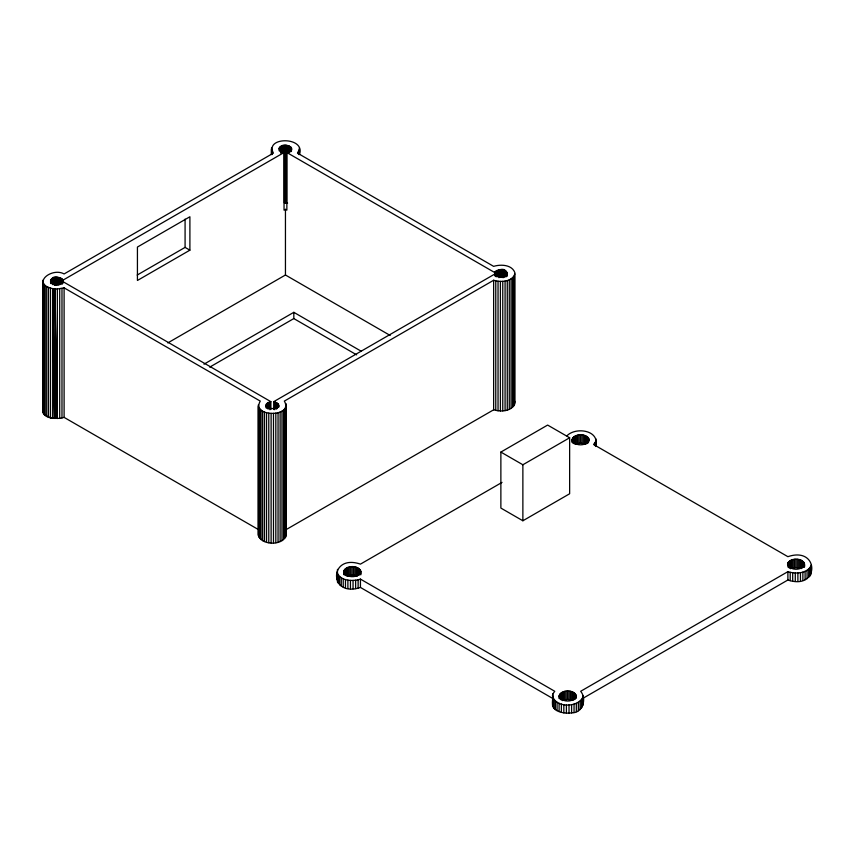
<?xml version="1.0" encoding="UTF-8"?>
<svg xmlns="http://www.w3.org/2000/svg" width="854" height="854" viewBox="0 0 854 854"><rect width="100%" height="100%" fill="white"/><g stroke="black" fill="none" stroke-linecap="round" stroke-linejoin="round"><path stroke-width="1.28" d="M42.881 409.76C42.689 415.546 49.596 417.926 54.357 418.396L52.67 288.641C30.712 283.827 51.742 266.95 64.103 273.953L273.408 153.112C264.238 136.587 305.945 136.277 299.476 154.499M137.184 275.052L185.083 247.393L185.083 219.115M360.783 571.305C359.417 578.425 345.496 578.457 343.778 571.507C346.137 563.789 363.206 565.273 360.783 574.881M804.532 563.853C803.166 570.984 789.245 571.006 787.527 564.067C789.79 556.488 806.603 557.715 804.5 567.067M337.031 572.372C340.33 581.243 352.702 581.617 360.441 579.108L554.748 691.281L552.762 694.056C553.2 699.639 550.189 707.774 557.075 710.688C561.494 713.026 566.682 713.549 571.593 712.887C582.823 713.165 587.008 698.903 580.677 691.281L787.89 571.657C795.629 574.166 808.001 573.792 811.3 564.921M582.919 705.393L583.015 695.551M514.866 273.995C511.898 282.066 500.7 282.439 493.644 280.261L284.339 401.102C293.989 417.478 250.617 417.478 260.256 401.102L64.103 287.851L57.357 289.004L52.67 288.641L52.67 418.182M258.271 404.999L258.271 534.54C260.651 546.464 286.218 546.08 286.058 533.184L286.058 403.643M63.1 282.706L63.1 280.091C47.258 268.551 47.258 293.264 63.1 281.713L270.889 401.679L270.889 409.536M494.647 275.116L494.647 272.501C510.489 260.95 510.489 285.674 494.647 274.123L273.707 401.679L273.707 409.536M572.105 439.693C574.123 432.935 588.086 433.021 589.079 440.312C586.378 446.461 573.931 446.45 572.105 439.693L572.105 442.073M559.199 695.882C561.227 689.125 575.18 689.21 576.172 696.512C573.472 702.661 561.025 702.65 559.199 695.882L559.199 698.262M279.194 148.212L279.813 150.667L284.04 152.535L284.04 210.159L285.449 209.347L286.859 210.159L286.859 152.535C300.053 149.343 282.823 140.472 279.194 148.212L279.194 150.838M299.476 149.215L297.491 153.112L493.644 266.363C500.7 264.185 511.898 264.559 514.866 272.629L514.866 403.536C511.898 411.607 500.7 411.98 493.644 409.803L285.492 529.982M595.558 446.493C600.554 430.181 575.692 426.552 566.907 435.85M552.506 705.393L552.762 694.056M502.035 482.382L360.441 564.131C328.576 553.243 328.576 598.323 360.441 587.445L552.442 698.294M337.031 579.204L337.469 577.72M582.983 698.294L787.89 579.994C819.755 590.872 819.755 545.791 787.89 556.68L593.583 444.496L595.558 441.721M552.41 695.551C555.249 707.966 577.912 708.019 582.919 697.056M270.889 401.679C251.749 410.838 292.858 410.838 273.707 401.679M63.1 280.091L284.04 152.535M189.898 250.169L137.43 280.464L137.43 247.052L189.898 216.756L189.898 250.169L185.083 247.393M167.8 342.924L285.449 274.999L390.182 335.462M203.978 364.188L293.819 312.318L361.231 351.24M209.732 367.124L293.819 318.574L356.662 354.858M500.871 452.076L547.638 425.068L569.639 437.771L569.639 493.761L522.872 520.769L500.871 508.066L500.871 452.076L522.872 464.768L569.639 437.771M575.126 444.379L580.432 443.215L585.823 444.24L585.823 435.903M357.495 567.729L357.495 576.066L352.104 575.041L346.809 576.194L346.809 567.857M562.231 700.568L567.536 699.415L572.917 700.44L572.917 692.103M42.881 280.219L42.7 411.681A12.735 7.355 0 0 0 53.033 418.353L59.705 418.385L64.103 417.392L257.951 529.309M800.027 559.829L800.027 568.166L795.853 567.59L791.733 568.262L791.733 559.925M287.595 203.092L284.361 202.932L284.361 145.308M286.859 152.535L494.647 272.501M810.862 570.269L811.3 571.753M514.46 400.825L514.866 402.17M54.581 418.407L52.67 288.641L54.987 418.481L54.987 288.94L57.357 418.545L57.357 289.004M54.987 288.94L56.353 418.46M810.862 566.405L810.862 574.742M809.987 567.825L809.987 576.162M808.706 569.138L808.706 577.475M807.062 570.312L807.062 578.649M805.098 571.294L805.098 579.642M804.319 563.032L804.319 566.608M803.87 562.242L803.87 567.003M803.187 561.505L803.187 567.462M802.867 572.084L802.867 580.421M802.301 560.843L802.301 567.995M801.244 560.277L801.244 568.615M800.444 572.639L800.444 580.976M798.703 559.498L798.703 567.835M797.882 572.949L797.882 581.286M797.294 559.306L797.294 567.643M795.853 559.253L795.853 567.59M795.277 573.002L795.277 581.339M794.423 559.338L794.423 567.686M793.035 559.573L793.035 567.91M792.693 572.799L792.693 581.136M790.548 560.405L790.548 568.753M790.206 572.34L790.206 580.677M789.534 561.003L789.534 568.145M788.701 561.676L788.701 567.632M788.071 562.434L788.071 567.195M787.89 571.657L787.89 579.994M787.687 563.234L787.687 565.615M595.825 438.732L595.911 446.183M594.779 443.162L594.779 445.542M588.897 438.657L588.897 441.038M588.438 437.867L588.438 442.628M587.765 437.131L587.765 443.087M586.879 436.469L586.879 443.621M584.606 435.455L584.606 443.792M583.282 435.124L583.282 443.461M582.385 698.529L582.385 706.866M581.873 434.932L581.873 443.269M581.425 699.928L581.425 708.265M580.432 434.878L580.432 443.215M580.069 701.219L580.069 709.557M579.001 434.974L579.001 443.311M578.35 702.351L578.35 710.688M577.614 435.198L577.614 443.536M576.311 435.561L576.311 443.899M576.322 703.301L576.322 711.638M575.991 694.857L575.991 698.423M575.543 694.056L575.543 698.828M575.126 436.042L575.126 443.183M574.859 693.32L574.859 699.277M574.112 436.629L574.112 443.77M573.984 692.669L573.984 699.81M574.048 704.038L574.048 712.375M573.28 437.312L573.28 443.258M572.65 438.059L572.65 442.82M572.265 438.86L572.265 442.436M571.7 691.655L571.7 699.992M571.593 704.55L571.593 712.887M570.376 691.324L570.376 699.661M568.967 691.132L568.967 699.469M569.02 704.806L569.02 713.143M567.536 691.078L567.536 699.415M566.405 704.806L566.405 713.143M566.095 691.164L566.095 699.501M564.707 691.388L564.707 699.736M563.832 704.55L563.832 712.887M563.405 691.751L563.405 700.088M562.231 692.231L562.231 699.383M561.377 704.038L561.377 712.375M561.206 692.818L561.206 699.97M560.373 693.501L560.373 699.458M559.754 694.259L559.754 697.825M559.359 695.06L559.359 698.625M559.103 703.301L559.103 711.638M557.075 702.351L557.075 710.688M555.356 701.219L555.356 709.557M554 699.928L554 708.265M553.04 698.529L553.04 706.866M522.872 464.768L522.872 520.769M514.46 275.34L514.46 404.881M513.681 276.632L513.681 406.173M512.528 277.828L512.528 407.369M511.044 278.895L511.044 408.436M509.272 279.802L509.272 409.344M507.255 273.312L507.255 275.927M507.265 280.528L507.265 410.069M507.159 272.682L507.159 275.298M506.881 272.074L506.881 276.002M506.422 271.497L506.422 276.739M505.803 270.974L505.803 276.216M505.045 270.526L505.045 277.07M505.077 281.051L505.077 410.593M504.159 270.152L504.159 276.696M503.177 269.875L503.177 277.731M502.76 281.34L502.76 410.881M502.12 269.693L502.12 277.561M501.031 269.629L501.031 277.486M500.391 281.414L500.391 410.955M499.942 269.661L499.942 277.529M498.875 269.811L498.875 277.667M498.042 281.254L498.042 410.795M497.871 270.056L497.871 276.611M496.953 270.408L496.953 276.952M496.153 270.835L496.153 276.077M495.768 280.87L495.768 410.4M495.48 271.337L495.48 276.579M494.978 271.892L494.978 275.821M493.644 280.261L493.644 409.803M360.569 570.483L360.569 574.048M360.441 579.108L360.441 587.445M360.121 569.693L360.121 574.454M359.438 568.956L359.438 574.913M358.552 568.294L358.552 575.436M358.125 579.791L358.125 588.128M356.278 567.28L356.278 575.617M355.638 580.25L355.638 588.587M354.954 566.949L354.954 575.286M353.545 566.757L353.545 575.094M353.054 580.453L353.054 588.79M352.104 566.704L352.104 575.041M350.674 566.789L350.674 575.126M350.439 580.4L350.439 588.737M349.286 567.024L349.286 575.361M347.984 567.376L347.984 575.713M347.888 580.09L347.888 588.427M345.785 568.454L345.785 575.596M345.464 579.535L345.464 587.872M344.952 569.127L344.952 575.084M344.333 569.885L344.333 574.646M343.938 570.685L343.874 574.731M343.778 571.507L343.778 573.899M343.233 578.745L343.233 587.082M341.269 577.752L341.269 586.1M339.625 576.589L339.625 584.926M338.344 575.276L338.344 583.613M337.469 569.383L337.469 582.193M299.359 147.849L299.199 154.531M298.526 151.884L298.526 154.531M293.819 312.318L293.819 318.574M291.406 147.614L291.406 151.542M290.915 147.037L290.915 150.977M290.275 146.536L290.275 151.766M289.495 146.087L289.495 152.642M288.588 145.735L288.588 152.279M287.595 145.468L287.595 152.023M286.538 145.308L286.538 202.932M286.336 404.999L286.218 535.906M285.695 407.7L285.695 537.241M285.449 145.255L285.449 202.878M285.449 209.347L285.449 274.999M284.798 408.97L284.798 538.511M283.549 410.133L283.549 539.675M283.304 145.468L283.304 153.325M282.3 145.735L282.3 152.279M281.969 411.148L281.969 540.689M281.404 146.087L281.404 152.642M280.614 146.536L280.614 153.079M280.123 412.002L280.123 541.543M279.973 147.037L279.973 150.977M279.493 147.614L279.493 150.229M278.617 404.743L278.617 407.358M278.361 404.123L278.361 406.739M278.052 412.674L278.052 542.215M277.934 403.547L277.934 407.475M277.337 403.013L277.337 408.255M276.589 402.554L276.589 409.098M275.725 402.17L275.725 408.714M275.821 413.122L275.821 542.664M274.753 401.871L274.753 409.728M273.483 413.357L273.483 542.898M272.362 151.884L272.362 154.531M271.689 150.571L271.689 154.531M271.54 147.849L271.54 154.457M271.412 149.215L271.412 154.499M271.113 413.357L271.113 542.898M269.843 401.871L269.843 409.728M268.871 402.17L268.871 408.714M268.775 413.122L268.775 542.664M268.007 402.554L268.007 409.098M267.259 403.013L267.259 408.255M266.661 403.547L266.661 407.475M266.544 412.674L266.544 542.215M266.234 404.123L266.234 408.052M264.473 412.002L264.473 541.543M262.626 411.148L262.626 540.689M261.057 410.133L261.057 539.675M259.797 408.97L259.797 538.511M258.901 407.7L258.901 537.241M258.388 406.365L258.388 535.906M64.103 287.851L64.103 417.392M62.769 279.482L62.769 283.411M62.267 278.927L62.267 284.168M61.979 288.46L61.979 418.001M61.595 278.425L61.595 283.667M60.794 277.998L60.794 284.542M59.876 277.646L59.876 284.201M59.705 288.844L59.705 418.385M58.873 277.401L58.873 285.257M57.805 277.262L57.805 285.119M56.716 277.219L56.716 285.076M55.627 277.294L55.627 285.151M54.571 277.465L54.571 285.321M53.588 277.742L53.588 284.297M52.702 278.116L52.702 284.66M51.945 278.564L51.945 283.806M51.325 279.087L51.325 283.016M50.866 279.664L50.866 283.592M50.589 280.272L50.589 282.898M50.482 288.118L50.482 417.659M48.475 287.392L48.475 416.933M46.703 286.485L46.703 416.026M45.219 285.417L45.219 414.959M44.066 284.222L44.066 413.763M43.287 282.93L43.287 412.471"/></g></svg>
